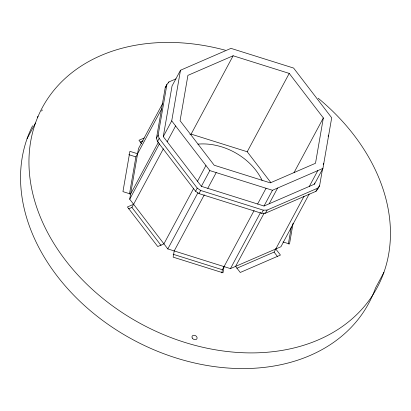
<?xml version="1.0" encoding="UTF-8"?>
<svg xmlns="http://www.w3.org/2000/svg" width="411" height="411" viewBox="0 0 411 411"><rect width="100%" height="100%" fill="white"/><g stroke="black" fill="none" stroke-linecap="round" stroke-linejoin="round"><path stroke-width="0.62" d="M129.475 194.033L135.902 156.889L161.646 108.879M309.2 194.013L280.924 246.744L230.443 268.619L167.811 248.927L129.717 199.212L138.476 148.587L162.54 103.711M322.635 168.253L319.604 185.757L317.924 188.885L315.92 191.341L265.439 213.217L261.612 213.288L198.981 193.602L195.569 191.254L157.475 141.533L156.483 138.142L165.243 87.517L166.928 84.383L168.931 81.933L175.975 78.881M156.483 138.142L158.163 135.008L166.928 84.383M163.28 136.616L172.039 85.991L180.486 70.245L230.967 48.37L293.598 68.056L331.692 117.777L322.933 168.397L314.492 184.149L264.006 206.019L201.375 186.332L163.28 136.616L171.721 120.87L180.486 70.245M221.832 272.842L222.372 269.744L254.126 210.509M224.052 266.611L222.978 272.812L173.129 257.142L174.202 250.941L204.282 194.845M288.358 243.975L291.296 226.975M293.089 223.214L289.493 243.985L282.999 241.945M323.344 117.936L315.499 163.275L270.284 182.869L214.188 165.232L180.075 120.706L187.919 75.367L233.129 55.773L289.226 73.41L323.344 117.936L294.029 172.61M314.492 184.149L314.687 182.998M328.148 136.38L328.363 135.132M27.085 138.661L35.49 122.992M168.371 82.976L168.931 81.933M157.475 141.533L159.16 138.399L158.163 135.008M158.584 141.872L130.611 194.043L122.94 191.634L129.912 151.346L137.582 153.755M129.717 199.212L159.494 143.675M128.551 208.88L131.926 207.421L163.383 148.751M167.169 141.692L175.61 125.941M189.949 134.628L191.125 134.12L233.129 55.773M193.699 188.32L163.922 243.857L157.737 246.533L127.42 206.964L133.606 204.288M197.486 181.256L205.932 165.51M195.569 191.254L197.249 188.12L159.16 138.399M167.811 248.927L197.886 192.831M201.375 186.332L209.816 170.586L171.721 120.87M198.981 193.602L200.66 190.468L263.292 210.155L267.119 210.083L317.6 188.207L319.604 185.757M207.766 188.341L216.212 172.594M270.87 182.618L247.222 151.751L289.226 73.41M257.615 204.01L266.056 188.264M230.443 268.619L260.523 212.523M264.006 206.019L272.452 190.272L322.933 168.397M261.612 213.288L263.292 210.155M264.17 213.093L235.595 266.385L240.26 272.472L280.441 255.067L275.771 248.974M269.159 203.789L277.605 188.043M265.439 213.217L267.119 210.083M236.828 268.26L274.091 252.107L304.048 196.242M309.339 186.378L317.78 170.632M323.226 164.354L323.827 163.229M315.92 191.341L317.6 188.207M383.915 272.339L375.51 288.008A190.082 143.675 28.2 0 1 144.682 345.641A190.082 143.675 28.2 0 1 32.603 125.771M165.243 87.517L166.445 86.048M144.204 137.993L138.964 140.264L141.687 143.819M140.192 142.139L143.105 140.875M191.125 134.12L247.222 151.751M209.816 170.586L272.452 190.272M128.818 154.664L135.902 156.889M173.129 254.265L222.372 269.744M197.249 188.12L200.66 190.468M274.091 252.107L277.595 256.675M131.926 207.421L161.076 245.465M318.191 98.239A190.082 143.675 28.2 0 1 310.171 343.098A190.082 143.675 28.2 0 1 34.642 200.727A190.082 143.675 28.2 0 1 225.228 50.204M37.319 117.397A190.082 143.675 28.2 0 1 38.002 116.313M41.609 111.027A190.082 143.675 28.2 0 1 42.364 109.994M197.907 144.133A54.309 41.049 28.2 0 1 262.084 180.367M192.286 338.078A2.718 2.055 28.2 0 0 196.761 338.993A2.718 2.055 28.2 0 0 194.552 335.304A2.718 2.055 28.2 0 0 192.286 338.078"/></g></svg>
